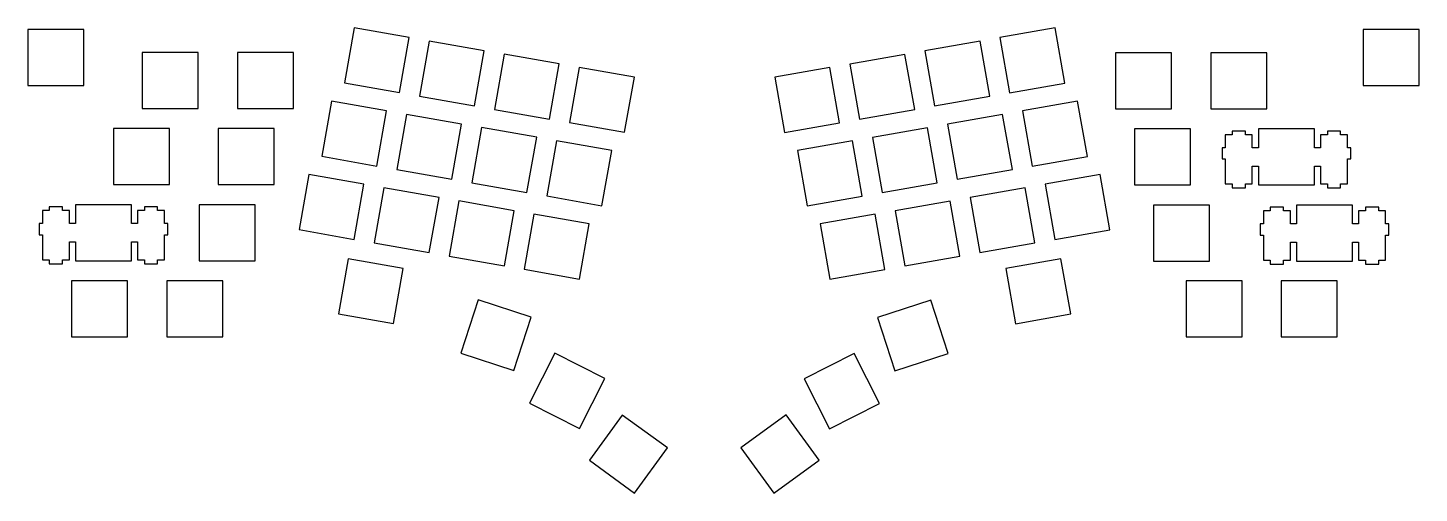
# Model space of a CAD drawing. Extents: x 10 to 358, y 9 to 125.
import ezdxf

# ---------------------------------------------------------------- set-up
doc = ezdxf.new("R2010")
doc.units = 0
doc.layers.get('0').update_dxf_attribs({"linetype": 'CONTINUOUS'})

msp = doc.modelspace()

# ---------------------------------------------------------------- linework, layer by layer
at = {"color": 7}
for points in [[(23.906, 110.503), (23.906, 124.503), (9.906, 124.503), (9.906, 110.503)], [(105.258, 122.502), (91.47, 124.933), (89.039, 111.146), (102.827, 108.715)], [(269.153, 111.125), (266.722, 124.913), (252.935, 122.481), (255.366, 108.694)], [(357.757, 110.503), (357.757, 124.503), (343.757, 124.503), (343.757, 110.503)], [(52.481, 104.788), (52.481, 118.788), (38.481, 118.788), (38.481, 104.788)], [(76.293, 104.788), (76.293, 118.788), (62.293, 118.788), (62.293, 104.788)], [(124.018, 119.194), (110.231, 121.625), (107.8, 107.838), (121.587, 105.407)], [(142.779, 115.886), (128.991, 118.317), (126.56, 104.53), (140.348, 102.099)], [(231.632, 104.509), (229.201, 118.297), (215.414, 115.865), (217.845, 102.078)], [(250.393, 107.817), (247.962, 121.605), (234.174, 119.173), (236.605, 105.386)], [(295.844, 104.693), (295.844, 118.693), (281.844, 118.693), (281.844, 104.693)], [(319.657, 104.693), (319.657, 118.693), (305.657, 118.693), (305.657, 104.693)], [(161.539, 112.578), (147.752, 115.009), (145.321, 101.222), (159.108, 98.791)], [(212.871, 101.201), (210.44, 114.989), (196.653, 112.557), (199.084, 98.77)], [(99.605, 104.155), (85.817, 106.586), (83.386, 92.799), (97.173, 90.368)], [(274.806, 92.778), (272.375, 106.565), (258.588, 104.134), (261.019, 90.347)], [(118.365, 100.847), (104.578, 103.278), (102.147, 89.491), (115.934, 87.06)], [(256.046, 89.47), (253.615, 103.257), (239.827, 100.826), (242.258, 87.039)], [(45.337, 85.738), (45.337, 99.738), (31.337, 99.738), (31.337, 85.738)], [(71.531, 85.738), (71.531, 99.738), (57.531, 99.738), (57.531, 85.738)], [(137.126, 97.539), (123.338, 99.97), (120.907, 86.183), (134.695, 83.752)], [(237.285, 86.162), (234.854, 99.949), (221.067, 97.518), (223.498, 83.731)], [(300.607, 85.643), (300.607, 99.643), (286.607, 99.643), (286.607, 85.643)], [(311.013, 99.093), (311.013, 98.173), (309.288, 98.173), (309.288, 94.943), (308.463, 94.943), (308.463, 92.143), (309.288, 92.143), (309.288, 85.873), (311.013, 85.873), (311.013, 84.893), (314.313, 84.893), (314.313, 85.873), (316.038, 85.873), (316.038, 90.343), (317.563, 90.343), (317.563, 85.643), (331.563, 85.643), (331.563, 90.343), (333.088, 90.343), (333.088, 85.873), (334.813, 85.873), (334.813, 84.893), (338.113, 84.893), (338.113, 85.873), (339.838, 85.873), (339.838, 92.143), (340.663, 92.143), (340.663, 94.943), (339.838, 94.943), (339.838, 98.173), (338.113, 98.173), (338.113, 99.093), (334.813, 99.093), (334.813, 98.173), (333.088, 98.173), (333.088, 94.943), (331.563, 94.943), (331.563, 99.643), (317.563, 99.643), (317.563, 94.943), (316.038, 94.943), (316.038, 98.173), (314.313, 98.173), (314.313, 99.093)], [(155.886, 94.231), (142.099, 96.662), (139.668, 82.875), (153.455, 80.444)], [(218.525, 82.854), (216.093, 96.641), (202.306, 94.21), (204.737, 80.423)], [(93.951, 85.808), (80.164, 88.239), (77.733, 74.452), (91.52, 72.021)], [(280.459, 74.431), (278.028, 88.218), (264.241, 85.787), (266.672, 72)], [(112.712, 82.5), (98.925, 84.931), (96.494, 71.144), (110.281, 68.713)], [(261.699, 71.123), (259.267, 84.91), (245.48, 82.479), (247.911, 68.692)], [(15.262, 80.138), (15.262, 79.218), (13.537, 79.218), (13.537, 75.988), (12.712, 75.988), (12.712, 73.188), (13.537, 73.188), (13.537, 66.918), (15.262, 66.918), (15.262, 65.938), (18.562, 65.938), (18.562, 66.918), (20.287, 66.918), (20.287, 71.388), (21.812, 71.388), (21.812, 66.688), (35.812, 66.688), (35.812, 71.388), (37.337, 71.388), (37.337, 66.918), (39.062, 66.918), (39.062, 65.938), (42.362, 65.938), (42.362, 66.918), (44.087, 66.918), (44.087, 73.188), (44.912, 73.188), (44.912, 75.988), (44.087, 75.988), (44.087, 79.218), (42.362, 79.218), (42.362, 80.138), (39.062, 80.138), (39.062, 79.218), (37.337, 79.218), (37.337, 75.988), (35.812, 75.988), (35.812, 80.688), (21.812, 80.688), (21.812, 75.988), (20.287, 75.988), (20.287, 79.218), (18.562, 79.218), (18.562, 80.138)], [(66.768, 66.688), (66.768, 80.688), (52.768, 80.688), (52.768, 66.688)], [(131.473, 79.192), (117.685, 81.623), (115.254, 67.836), (129.042, 65.405)], [(242.938, 67.815), (240.507, 81.602), (226.72, 79.171), (229.151, 65.384)], [(305.37, 66.593), (305.37, 80.593), (291.37, 80.593), (291.37, 66.593)], [(320.538, 80.043), (320.538, 79.123), (318.813, 79.123), (318.813, 75.893), (317.988, 75.893), (317.988, 73.093), (318.813, 73.093), (318.813, 66.823), (320.538, 66.823), (320.538, 65.843), (323.838, 65.843), (323.838, 66.823), (325.563, 66.823), (325.563, 71.293), (327.088, 71.293), (327.088, 66.593), (341.088, 66.593), (341.088, 71.293), (342.613, 71.293), (342.613, 66.823), (344.338, 66.823), (344.338, 65.843), (347.638, 65.843), (347.638, 66.823), (349.363, 66.823), (349.363, 73.093), (350.188, 73.093), (350.188, 75.893), (349.363, 75.893), (349.363, 79.123), (347.638, 79.123), (347.638, 80.043), (344.338, 80.043), (344.338, 79.123), (342.613, 79.123), (342.613, 75.893), (341.088, 75.893), (341.088, 80.593), (327.088, 80.593), (327.088, 75.893), (325.563, 75.893), (325.563, 79.123), (323.838, 79.123), (323.838, 80.043)], [(150.233, 75.884), (136.446, 78.315), (134.015, 64.528), (147.802, 62.097)], [(224.178, 64.507), (221.747, 78.294), (207.959, 75.863), (210.39, 62.076)], [(103.776, 64.732), (89.989, 67.163), (87.558, 53.376), (101.345, 50.945)], [(270.635, 53.355), (268.204, 67.142), (254.417, 64.711), (256.848, 50.924)], [(34.86, 47.638), (34.86, 61.638), (20.86, 61.638), (20.86, 47.638)], [(58.672, 47.638), (58.672, 61.638), (44.672, 61.638), (44.672, 47.638)], [(313.466, 47.638), (313.466, 61.638), (299.466, 61.638), (299.466, 47.638)], [(337.278, 47.638), (337.278, 61.638), (323.278, 61.638), (323.278, 47.638)], [(135.778, 52.529), (122.463, 56.855), (118.137, 43.54), (131.452, 39.214)], [(240.006, 43.488), (235.68, 56.802), (222.365, 52.476), (226.692, 39.161)], [(154.164, 37.182), (141.69, 43.538), (135.334, 31.064), (147.808, 24.708)], [(222.821, 31.002), (216.465, 43.476), (203.991, 37.12), (210.347, 24.646)], [(169.846, 19.855), (158.52, 28.084), (150.291, 16.759), (161.617, 8.529)], [(207.725, 16.771), (199.496, 28.097), (188.17, 19.868), (196.399, 8.541)]]:
    msp.add_lwpolyline(points, close=True, dxfattribs=at)

doc.saveas('drawing.dxf')
